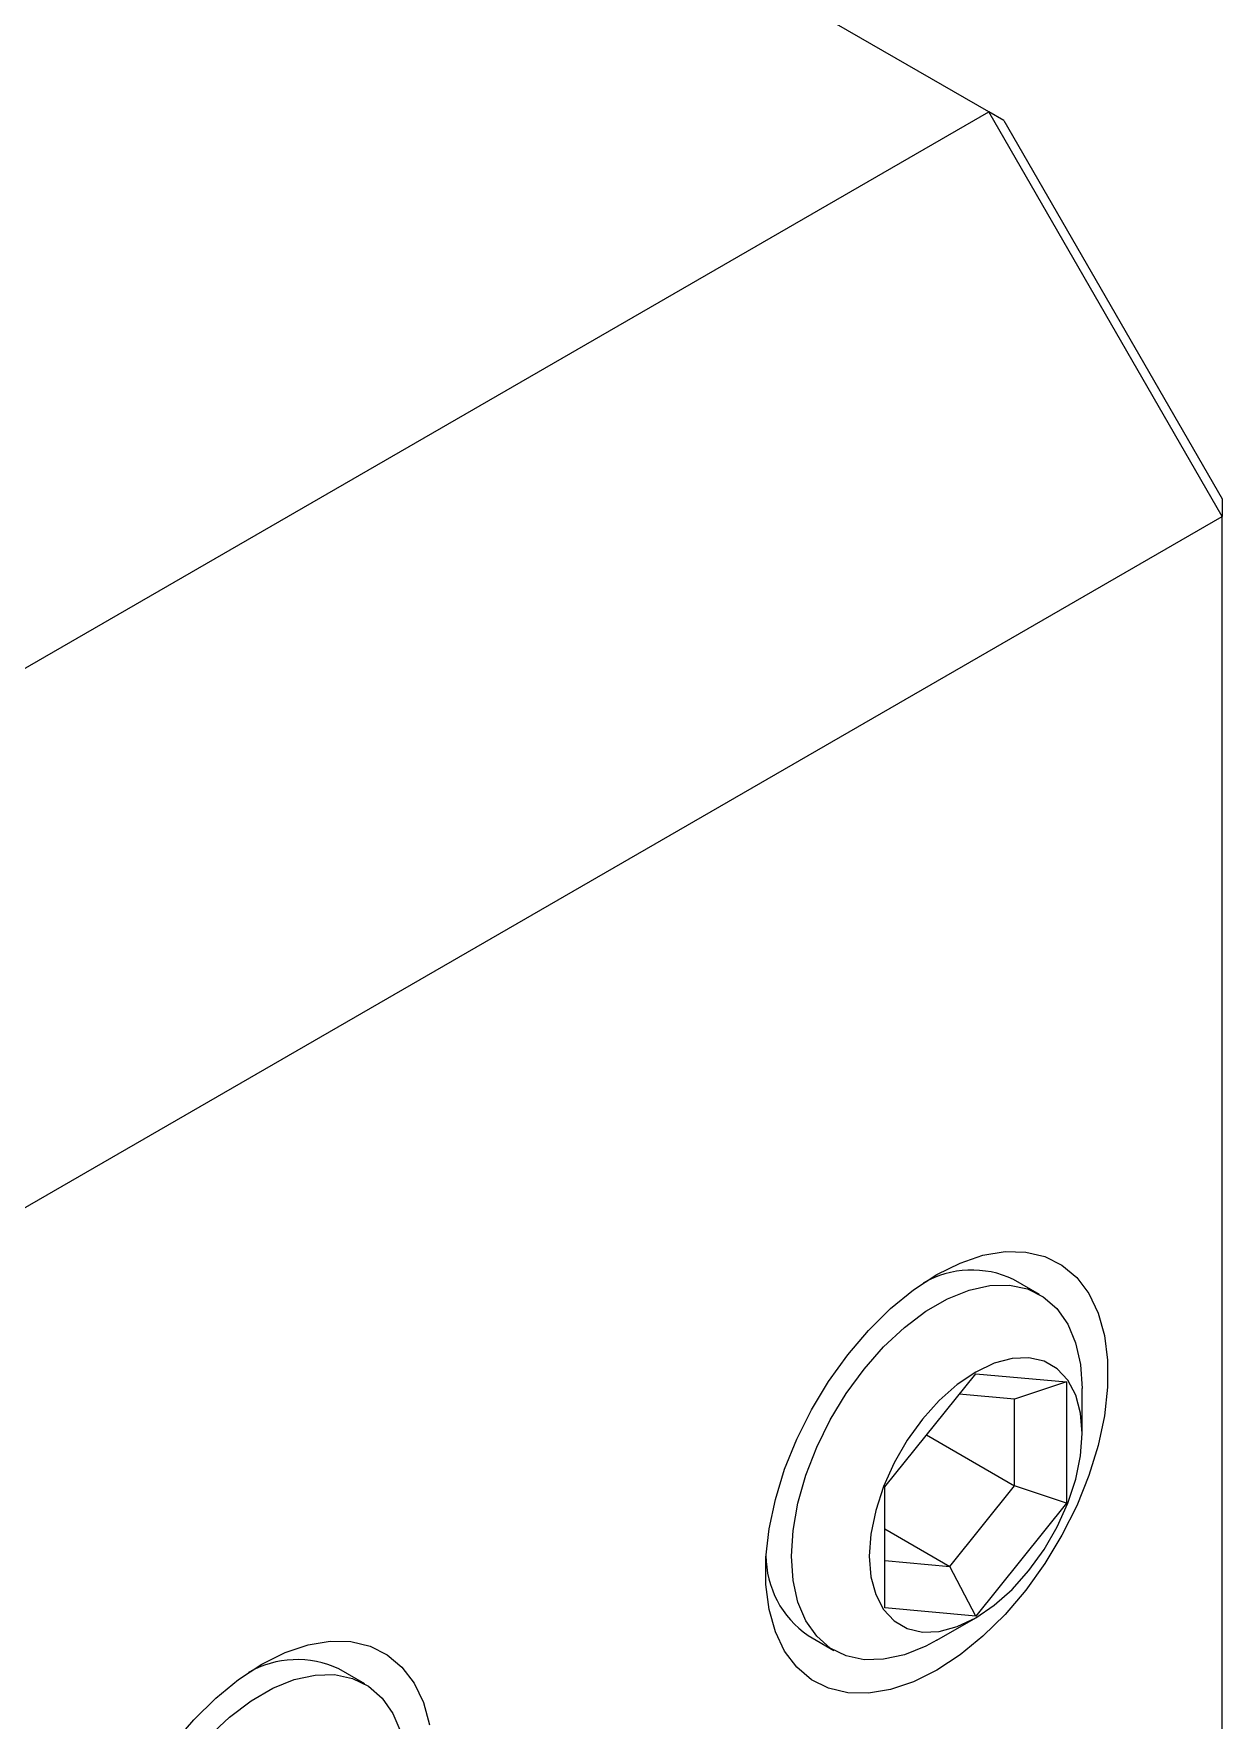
# Model space of a CAD drawing. Header units: inches. Extents: x 0.1 to 10.9, y 0 to 8.5.
# Drawn here: x 10.1242 to 10.448, y 7.1554 to 7.6149 of the extents above; entities that cross this region are included whole.
import ezdxf

# ---------------------------------------------------------------- set-up
doc = ezdxf.new("R2010")
doc.units = ezdxf.units.IN
doc.header["$MEASUREMENT"] = 0

msp = doc.modelspace()

# ---------------------------------------------------------------- linework, layer by layer
at = {"color": 7, "linetype": 'Continuous', "lineweight": 0}
for p, q in [((10.3843126853, 7.5936182489), (9.380221056, 8.1732680083)), ((10.0449014303, 7.397680302), (10.3843126853, 7.5936182489)), ((10.4479522956, 7.4833912108), (10.3843126853, 7.5936182489)), ((10.3884548209, 7.5912257179), (10.3843126853, 7.5936182489)), ((10.3884548209, 7.5912257179), (10.4479522956, 7.4881730691)), ((10.4479522956, 7.4881730691), (10.4479522956, 7.4833912108)), ((10.1085410406, 7.2874532639), (10.4479522956, 7.4833912108)), ((10.4479522956, 6.3239032579), (10.4479522956, 7.4833912108)), ((10.3981682742, 7.2714207266), (10.3910972064, 7.2755027671)), ((10.356028414, 7.2190118395), (10.3807771514, 7.2497990335)), ((10.3807771514, 7.2497990335), (10.4055258887, 7.2475861234)), ((10.4055258887, 7.2475861234), (10.3913837531, 7.2428718228)), ((10.4055258887, 7.2475861234), (10.4055258887, 7.2145860194)), ((10.3913837531, 7.2428718228), (10.3762932788, 7.2442211386)), ((10.3913837531, 7.21930032), (10.3913837531, 7.2428718228)), ((10.4097685294, 7.2335352957), (10.4097685294, 7.2457814174)), ((10.3673933352, 7.2331496934), (10.3913837531, 7.21930032)), ((10.356028414, 7.1860117355), (10.356028414, 7.2190118395)), ((10.3737060836, 7.1973094671), (10.3913837531, 7.21930032)), ((10.4055258887, 7.2145860194), (10.3913837531, 7.21930032)), ((10.4055258887, 7.2145860194), (10.3807771514, 7.1837988254)), ((10.356028414, 7.2075145685), (10.3737060836, 7.1973094671)), ((10.356028414, 7.1988901172), (10.3737060836, 7.1973094671)), ((10.3807771514, 7.1837988254), (10.3737060836, 7.1973094671)), ((10.3807771514, 7.1837988254), (10.356028414, 7.1860117355)), ((10.3701769855, 7.1771994207), (10.3807818633, 7.1833234767)), ((10.3351017573, 7.1785052945), (10.3421728252, 7.174423254)), ((10.2143205111, 7.165287672), (10.2072494433, 7.1693697126))]:
    msp.add_line(p, q, dxfattribs=at)
at = {"color": 7, "linetype": 'Continuous', "lineweight": 0, "flags": 128}
for points in [[(10.3701705497, 7.2768136839), (10.3765253175, 7.2799802631), (10.382761708, 7.2820839547), (10.3887635491, 7.2830855708), (10.3944190377, 7.2829664532), (10.399622823, 7.2817288209), (10.404277968, 7.2793957286), (10.4082977565, 7.2760106375), (10.4116073071, 7.2716366052), (10.4141449695, 7.2663551119), (10.4158634715, 7.2602645417), (10.4167308009, 7.2534783504), (10.4167308009, 7.246122952), (10.4158634715, 7.2383353635), (10.4141449695, 7.230260653), (10.4116073071, 7.2220492372), (10.4082977565, 7.213854079), (10.404277968, 7.2058278389), (10.399622823, 7.1981200305), (10.3944190377, 7.1908742357), (10.3887635491, 7.18422543), (10.382761708, 7.1782974679), (10.3765253175, 7.1732007762), (10.3701705497, 7.1690302967), (10.3638157818, 7.1658637175), (10.3575793913, 7.1637600259), (10.3515775503, 7.1627584098), (10.3459220616, 7.1628775273), (10.3407182764, 7.1641151596), (10.3360631313, 7.1664482519), (10.3320433429, 7.1698333431), (10.3287337922, 7.1742073753), (10.3261961299, 7.1794888686), (10.3244776278, 7.1855794388), (10.3236102984, 7.1923656301), (10.3236102984, 7.1997210286), (10.3244776278, 7.2075086171), (10.3261961299, 7.2155833275), (10.3287337922, 7.2237947434), (10.3320433429, 7.2319899015), (10.3360631313, 7.2400161416), (10.3407182764, 7.24772395), (10.3459220616, 7.2549697448), (10.3515775503, 7.2616185506), (10.3575793913, 7.2675465127), (10.3638157818, 7.2726432043), (10.3701705497, 7.2768136839)], [(10.3701769855, 7.1771994207), (10.3672113889, 7.1756152776), (10.3613591702, 7.1732554572), (10.3557037832, 7.172005105), (10.3503715598, 7.1718921519), (10.3454816131, 7.172919121), (10.3411431765, 7.1750630717), (10.3374531634, 7.1782761114), (10.3344940027, 7.1824864664), (10.3323317971, 7.1876000841), (10.3310148466, 7.1935027348), (10.3305725699, 7.2000625631), (10.3310148466, 7.2071330333), (10.3323317971, 7.2145562026), (10.3344940027, 7.2221662498), (10.3374531634, 7.229793179), (10.3411431765, 7.2372666172), (10.3454816131, 7.2444196201), (10.3503715598, 7.2510924015), (10.3557037832, 7.2571359025), (10.3613591702, 7.2624151212), (10.3672113889, 7.2668121286), (10.3731297104, 7.2702287029), (10.3789819291, 7.2725885234), (10.3846373161, 7.2738388756), (10.3899695395, 7.2739518287), (10.3948594862, 7.2729248595), (10.3991979228, 7.2707809089), (10.4028879359, 7.2675678691), (10.4058470966, 7.2633575142), (10.4080093023, 7.2582438964), (10.4093262527, 7.2523412457), (10.4097685294, 7.2457814174), (10.4097685294, 7.2457814174)], [(10.4097685294, 7.2335352957), (10.4093280852, 7.2390944565), (10.4080201354, 7.243976179), (10.4058844212, 7.2480321345), (10.4029858354, 7.2511390848), (10.39941245, 7.2532026269), (10.3952728404, 7.2541600611), (10.3906927867, 7.2539822962), (10.3858114513, 7.2526747336), (10.3807771514, 7.2502771027), (10.3757428514, 7.2468622545), (10.3708615161, 7.2425339474), (10.3662814624, 7.2374236948), (10.3621418528, 7.2316867692), (10.3585684673, 7.225497484), (10.3556698815, 7.2190438977), (10.3535341674, 7.2125220992), (10.3522262175, 7.2061302499), (10.3517857734, 7.2000625631), (10.3522262175, 7.1945034024), (10.3535341674, 7.1896216799), (10.3556698815, 7.1855657244), (10.3585684673, 7.1824587741), (10.3621418528, 7.1803952319), (10.3662814624, 7.1794377978), (10.3708615161, 7.1796155626), (10.3757428514, 7.1809231253), (10.3807771514, 7.1833207561), (10.3858114513, 7.1867356043), (10.3906927867, 7.1910639114), (10.3952728404, 7.196174164), (10.39941245, 7.2019110897), (10.4029858354, 7.2081003748), (10.4058844212, 7.2145539612), (10.4080201354, 7.2210757597), (10.4093280852, 7.2274676089), (10.4097685294, 7.2335352957)], [(10.1863227866, 7.1706806293), (10.1926775544, 7.1738472086), (10.1989139449, 7.1759509001), (10.204915786, 7.1769525162), (10.2105712746, 7.1768333987), (10.2157750598, 7.1755957664), (10.2204302049, 7.1732626741), (10.2244499933, 7.1698775829), (10.227759544, 7.1655035507), (10.2302972063, 7.1602220574), (10.2320157084, 7.1541314872)], [(10.1620742985, 7.1488366903), (10.1677297871, 7.1554854961), (10.1737316282, 7.1614134581), (10.1799680187, 7.1665101498), (10.1863227866, 7.1706806293)], [(10.1718560201, 7.151002848), (10.1775114071, 7.1562820667), (10.1833636258, 7.1606790741), (10.1892819473, 7.1640956484), (10.195134166, 7.1664554688), (10.200789553, 7.167705821), (10.2061217764, 7.1678187741), (10.2110117231, 7.166791805), (10.2153501597, 7.1646478544), (10.2190401728, 7.1614348146), (10.2219993335, 7.1572244596), (10.2241615392, 7.1521108419)]]:
    msp.add_lwpolyline(points, dxfattribs=at)
at = {"color": 7, "linetype": 'Continuous', "lineweight": 0}
for centre, radius, start, end in [((10.3797327272, 7.2514874408), 0.0265685394482392, 64.6756554438, 119.9148579997), ((10.3500973271, 7.2002943137), 0.0264504908682743, 179.9566426092, 235.4635970132), ((10.195884964, 7.1453543862), 0.0265685394481289, 64.6756554437, 119.9148579993)]:
    msp.add_arc(centre, radius, start, end, dxfattribs=at)

doc.saveas('drawing.dxf')
